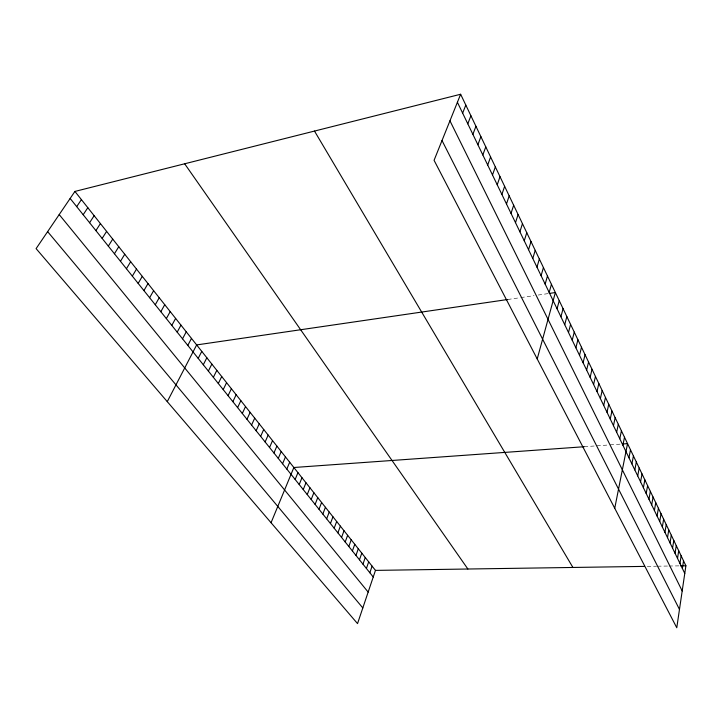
<?xml version="1.0" encoding="UTF-8"?>
<svg xmlns="http://www.w3.org/2000/svg" width="722" height="722" viewBox="0 0 722 722"><rect width="100%" height="100%" fill="white"/><g stroke="black" fill="none" stroke-linecap="round" stroke-linejoin="round"><path stroke-width="0.54" stroke-dasharray="3.61 2.71" d="M507.747 299.495L519.723 297.744M520.824 297.581L534.054 295.65M538.179 295.045L548.26 293.574M584.279 446.719L608.104 445.014M610.135 444.869L621.371 444.066M647.264 566.346L656.542 566.21M657.58 566.192L667.985 566.039M669.023 566.03L679.546 565.867"/><path stroke-width="1.08" d="M460.636 94.248L685.9 565.777L676.776 627.752L434.066 160.302L460.636 94.248L74.917 191.429L36.1 248.621L357.534 623.609L375.467 570.389L74.917 191.429M682.38 568.476L683.526 560.804M679.962 563.467L681.126 555.787M677.525 558.413L678.707 550.715M675.061 553.305L676.261 545.588M672.57 548.142L673.788 540.417M670.052 542.935L671.289 535.192M667.516 537.664L668.762 529.912M664.944 532.34L666.216 524.569M662.354 526.97L663.635 519.181M659.727 521.528L661.036 513.73M657.074 516.04L658.41 508.225M654.403 510.49L655.747 502.665M651.695 504.886L653.067 497.043M648.961 499.218L650.351 491.357M646.19 493.487L647.607 485.617M643.401 487.693L644.836 479.814M640.567 481.836L642.029 473.948M637.716 475.915L639.196 468.009M634.828 469.932L636.326 462.017M631.903 463.885L633.429 455.952M628.952 457.766L630.505 449.824M614.738 508.279L627.544 443.624L622.4 443.994M622.896 445.212L624.494 437.252M619.792 438.777L621.416 430.799M616.651 432.27L618.303 424.274M613.474 425.682L615.153 417.677M610.252 419.013L611.958 411.008M607.003 412.271L608.736 404.257M603.709 405.448L605.469 397.425M600.379 398.544L602.166 390.512M597.004 391.559L598.827 383.508M593.592 384.492L595.442 376.433M590.136 377.335L592.022 369.267M586.643 370.088L588.556 362.011M583.105 362.751L585.046 354.673M579.522 355.332L581.499 347.237M575.894 347.814L577.898 339.719M572.221 340.197L574.261 332.102M568.503 332.49L570.579 324.386M564.73 324.683L566.842 316.57M560.922 316.787L563.07 308.664M557.059 308.772L559.243 300.65M537.213 358.951L555.362 292.536L549.271 293.43M549.18 292.446L551.437 284.315M545.155 284.125L547.457 275.994M541.094 275.687L543.431 267.555M536.969 267.149L539.343 259.008M532.782 258.485L535.21 250.344M528.549 249.704L531.013 241.572M524.253 240.814L526.762 232.674M519.903 231.798L522.457 223.658M515.499 222.656L518.089 214.524M511.023 213.387L513.667 205.256M506.483 203.992L509.181 195.861M501.889 194.462L504.624 186.339M369.844 572.754L372.092 566.138M497.223 184.796L500.012 176.682M366.415 568.467L368.689 561.842M362.958 564.153L365.251 557.519M359.466 559.794L361.794 553.151M492.494 174.995L495.337 166.89M355.955 555.399L358.292 548.747M487.702 165.049L490.59 156.954M352.399 550.967L354.773 544.298M348.825 546.5L351.217 539.821M345.206 541.987L347.634 535.3M482.828 154.968L485.78 146.873M341.569 537.439L344.015 530.733M337.887 532.845L340.36 526.13M334.178 528.206L336.678 521.483M477.892 144.734L480.888 136.657M330.432 523.531L332.959 516.799M326.66 518.811L329.214 512.069M472.883 134.355L475.933 126.287M322.842 514.055L325.423 507.295M318.998 509.245L321.606 502.485M467.802 123.823L470.906 115.764M315.117 504.398L317.752 497.62M462.64 113.128L465.807 105.087M311.191 499.507L313.862 492.72M307.238 494.561L309.937 487.765M303.249 489.579L305.975 482.774M299.215 484.543L301.976 477.729M295.154 479.462L297.942 472.639M271.057 522.719L293.863 467.504L584.279 446.719M286.824 469.065L289.684 462.224M282.573 463.75L285.461 456.9M278.277 458.389L281.192 451.53M273.936 452.965L276.887 446.097M269.55 447.487L272.537 440.61M265.127 441.963L268.151 435.077M260.651 436.377L263.71 429.482M256.139 430.736L259.234 423.832M251.572 425.041L254.713 418.128M246.969 419.283L250.137 412.37M242.312 413.471L245.525 406.549M237.61 407.605L240.859 400.665M232.863 401.667L236.148 394.726M228.062 395.674L231.392 388.725M223.215 389.618L226.582 382.669M218.315 383.499L221.726 376.541M213.369 377.317L216.817 370.35M208.36 371.072L211.853 364.096M203.306 364.754L206.835 357.769M198.198 358.374L201.772 351.388M167.269 401.64L196.655 344.926L507.747 299.495M187.81 345.396L191.474 338.401M182.531 338.808L186.249 331.804M177.197 332.147L180.96 325.144M171.8 325.405L175.617 318.402M166.349 318.601L170.212 311.588M160.835 311.714L164.742 304.693M155.266 304.756L159.219 297.735M149.625 297.708L153.633 290.686M143.931 290.596L147.992 283.565M138.164 283.394L142.279 276.364M132.334 276.111L136.503 269.08M126.431 268.746L130.655 261.716M120.466 261.292L124.744 254.261M114.437 253.756L118.769 246.725M108.327 246.13L112.722 239.099M102.154 238.422L106.603 231.392M95.9 230.616L100.412 223.585M89.582 222.719L94.158 215.688M83.183 214.723L87.813 207.701M76.703 206.636L81.406 199.615M375.467 570.389L644.186 566.4M680.602 565.849L685.9 565.777M47.634 231.627L362.814 607.933M59.204 214.578L368.157 592.085M70.151 198.451L373.238 576.995M184.661 163.777L467.883 569.017M314.494 131.07L572.907 567.456M442.017 140.528L679.474 609.431M449.95 120.809L682.191 590.966M457.405 102.271L684.772 573.43"/></g></svg>
